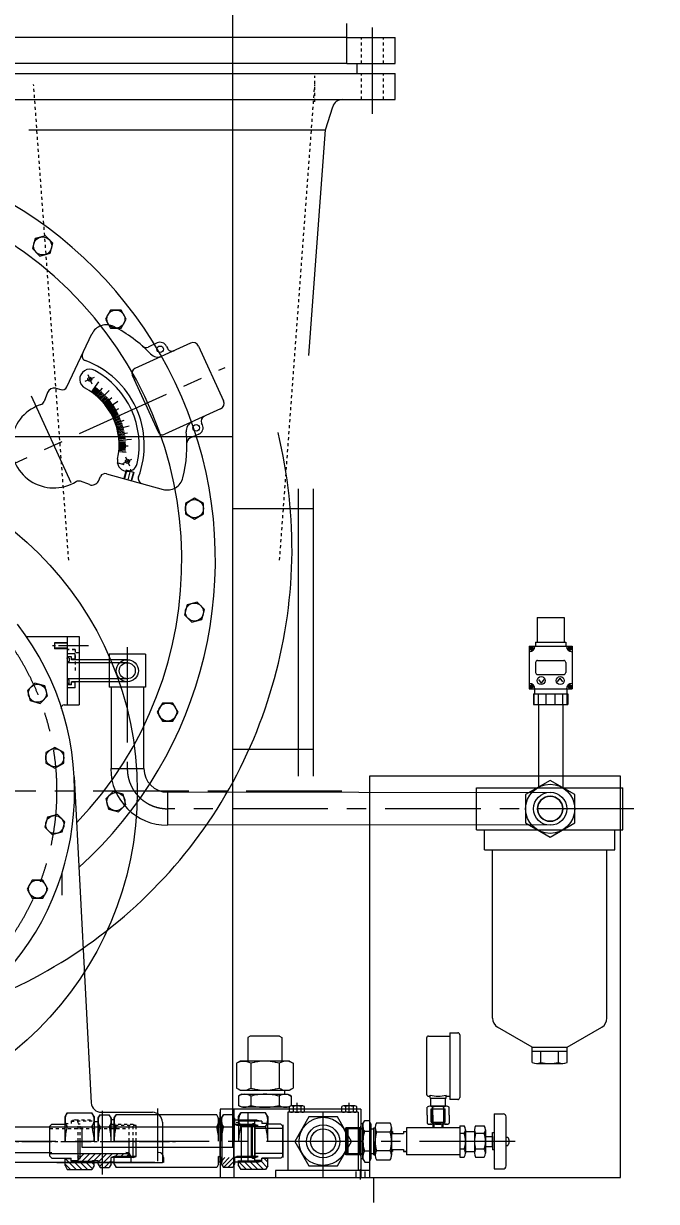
# Model space of a CAD drawing. Header units: millimetres. Extents: x -1 to 671026, y 1 to 511259.
# Drawn here: x 137623 to 153628, y 352302 to 382118 of the extents above; entities that cross this region are included whole.
import ezdxf

# ---------------------------------------------------------------- set-up
doc = ezdxf.new("R2010")
doc.units = ezdxf.units.MM
doc.header["$LTSCALE"] = 25.4
for name, pattern in [('CENTER', [50.8, 31.75, -6.35, 6.35, -6.35]), ('EB_DASH', [6, 3, -3]), ('EB_DASHDOT', [39, 30, -3, 3, -3])]:
    doc.linetypes.add(name, pattern=pattern)
doc.layers.get('Defpoints').update_dxf_attribs({"lineweight": 5})
for name, color, linetype, lineweight in [('CAXA0', 7, 'Continuous', 5), ('CAXA1', 5, 'CENTER', 5), ('CAXA2', 6, 'EB_DASH', 5), ('CAXAEB0', 7, 'Continuous', 5), ('CAXA中心线层', 5, 'CENTER', 5), ('CAXA细实线层', 7, 'Continuous', 5), ('CAXA虚线层', 96, 'EB_DASH', 5)]:
    doc.layers.add(name, color=color, linetype=linetype, lineweight=lineweight)
doc.styles.add('Roman', font='arial.ttf')
doc.styles.get("Standard").update_dxf_attribs({"font": 'arial.ttf'})
doc.dimstyles.new('ISO-25', dxfattribs={"dimscale": 30, "dimtxt": 38.1, "dimasz": 38.1, "dimexe": 50.8, "dimexo": 50.8, "dimgap": 15.875, "dimtad": 1, "dimtih": 1, "dimtoh": 1, "dimdec": 1, "dimlfac": 0.03937, "dimdsep": 46, "dimtxsty": 'Standard', "dimcen": 63.5, "dimclrd": 7, "dimclre": 7, "dimclrt": 7, "dimadec": 0, "dimazin": 0, "dimtfac": 1, "dimtdec": 1, "dimtmove": 0, "dimatfit": 3, "dimfxl": 25.4, "dimlwd": 5, "dimlwe": 5, "dimarcsym": 0})

# ---------------------------------------------------------------- blocks, each defined once
blk = doc.blocks.new('*D23')
at = {"color": 7, "linetype": 'Continuous', "lineweight": 5, "transparency": 16777216}
for p, q in [((151485, 425176), (177063, 425176)), ((175539, 424033), (175539, 377712)), ((175539, 341986), (175539, 372477)), ((174463, 340843), (177063, 340843))]:
    blk.add_line(p, q, dxfattribs=at)
at = {"color": 7, "transparency": 16777216}
for points in [[(175348, 424033), (175729, 424033), (175539, 425176)], [(175348, 341986), (175729, 341986), (175539, 340843)]]:
    blk.add_solid(points, dxfattribs=at)
at = {"layer": 'Defpoints', "color": 0, "transparency": 16777216}
for p in [(149961, 425176), (175539, 425176), (172939, 340843)]:
    blk.add_point(p, dxfattribs=at)
at = {"color": 7, "lineweight": 5, "transparency": 16777216, "insert": (175539, 375094), "char_height": 4191, "attachment_point": 5, "style": 'Roman'}
blk.add_mtext('3320', dxfattribs=at)

msp = doc.modelspace()

# ---------------------------------------------------------------- linework, layer by layer
at = {"color": 7, "lineweight": 5}
for p, q in [((142912.76, 353670.4), (142912.76, 394437.4)), ((145794.26, 381767.57), (137069.25, 381767.57)), ((145794.26, 381107.17), (137069.25, 381107.17)), ((142912.76, 371660.68), (121068.76, 371660.68)), ((144563.76, 370340.02), (144563.76, 363066.47)), ((144944.76, 370340.02), (144944.76, 363066.47)), ((144944.76, 369830.35), (142912.76, 369830.35)), ((144944.76, 363744.81), (142912.76, 363744.81)), ((146368.32, 363067.72), (146368.32, 352907.72)), ((152718.32, 363067.72), (146368.32, 363067.72)), ((152718.32, 352907.72), (152718.32, 363067.72)), ((149520.51, 354520.2), (149520.51, 353125.85)), ((142912.76, 354178.4), (121068.76, 354178.4)), ((139102.76, 353670.4), (139102.76, 354178.4)), ((142912.76, 353670.4), (139102.76, 353670.4)), ((143674.76, 352908.39), (150024.76, 352908.39))]:
    msp.add_line(p, q, dxfattribs=at)
msp.add_circle((131990.76, 362687.4), 8509, dxfattribs=at)
at = {"layer": 'CAXA0', "color": 7, "lineweight": 5}
for p, q in [((145794.26, 381107.17), (145794.26, 382118.41)), ((145794.26, 381767.57), (147019.76, 381767.57)), ((147019.76, 381107.17), (147019.76, 381767.57)), ((145794.26, 381107.17), (147019.76, 381107.17)), ((146056.44, 380853.17), (146056.44, 381107.17)), ((135843.76, 380853.17), (147019.76, 380853.17)), ((147019.76, 380192.77), (147019.76, 380853.17)), ((135843.76, 380192.77), (147019.76, 380192.77)), ((145259.93, 379430.77), (145440.39, 380013.87)), ((137756.4, 379430.77), (145259.93, 379430.77)), ((144838.02, 373716.88), (145259.93, 379430.77)), ((138714.4, 372919.49), (139351.93, 374260.98)), ((141843.56, 374028.32), (140434.58, 373383.8)), ((141002.69, 374034.72), (140772.19, 373929.28)), ((141238.34, 373946.99), (141259.47, 373900.8)), ((142045.54, 373953.13), (142679.5, 372567.25)), ((140371.91, 373215.48), (141027, 371783.4)), ((138225.79, 372777.02), (138140.67, 372548.37)), ((138439.69, 372886.39), (138565.93, 372851.57)), ((142604.31, 372365.26), (141195.32, 371720.74)), ((142147.01, 371960.56), (142125.88, 372006.75)), ((142059.29, 371724.91), (141828.79, 371619.47)), ((139514.5, 370536.74), (139570.71, 370655.03)), ((139719.18, 370722.94), (141151.01, 370328.05)), ((139291.88, 370446.43), (139063.24, 370531.55)), ((150610.37, 367080.93), (151296.17, 367080.93)), ((150610.37, 367080.93), (150610.37, 366458.63)), ((151296.17, 367080.93), (151296.17, 366458.63)), ((137690.29, 366599), (138722.64, 366599)), ((138721.75, 366599), (138721.75, 364871.8)), ((138721.88, 366599), (138721.88, 364871.8)), ((139026.55, 366599), (139026.55, 364871.8)), ((150572.27, 366458.63), (151334.27, 366458.63)), ((150572.27, 366458.63), (150572.27, 366357.03)), ((151334.27, 366458.63), (151334.27, 366357.03)), ((138925.08, 366167.2), (138721.87, 366167.2)), ((138721.88, 366395.8), (138721.88, 365075)), ((138925.08, 366014.8), (138925.08, 366167.2)), ((139788.55, 366154.5), (139788.55, 365316.3)), ((140702.95, 366154.5), (139788.55, 366154.5)), ((140588.86, 366154.5), (140068.18, 366154.5)), ((140702.95, 366154.5), (140702.95, 365316.3)), ((150413.52, 366357.03), (151493.02, 366357.03)), ((150413.52, 366357.03), (150413.52, 365277.53)), ((150431.16, 366294.94), (150431.16, 366320.34)), ((150431.16, 366320.34), (150450.21, 366320.34)), ((150431.16, 366294.94), (150450.21, 366294.94)), ((150450.21, 366339.39), (150475.61, 366339.39)), ((150450.21, 366320.34), (150450.21, 366339.39)), ((150450.21, 366275.89), (150450.21, 366294.94)), ((150450.21, 366275.89), (150475.61, 366275.89)), ((150475.61, 366320.34), (150475.61, 366339.39)), ((150475.61, 366320.34), (150494.66, 366320.34)), ((150475.61, 366275.89), (150475.61, 366294.94)), ((150475.61, 366294.94), (150494.66, 366294.94)), ((150494.66, 366294.94), (150494.66, 366320.34)), ((151411.87, 366320.34), (151411.87, 366294.94)), ((151411.87, 366320.34), (151430.92, 366320.34)), ((151411.87, 366294.94), (151430.92, 366294.94)), ((151430.92, 366339.39), (151456.32, 366339.39)), ((151430.92, 366339.39), (151430.92, 366320.34)), ((151430.92, 366294.94), (151430.92, 366275.89)), ((151430.92, 366275.89), (151456.32, 366275.89)), ((151456.32, 366339.39), (151456.32, 366320.34)), ((151456.32, 366320.34), (151475.37, 366320.34)), ((151456.32, 366294.94), (151456.32, 366275.89)), ((151456.32, 366294.94), (151475.37, 366294.94)), ((151475.37, 366320.34), (151475.37, 366294.94)), ((151493.02, 366357.03), (151493.02, 365277.53)), ((138721.75, 366091), (138721.75, 365379.8)), ((138721.75, 366014.8), (138721.75, 365456)), ((138836.18, 366091), (138721.87, 366091)), ((138836.18, 366084.65), (138721.87, 366084.65)), ((138836.18, 366084.65), (138721.87, 366084.65)), ((138764.29, 366060.52), (138721.87, 366060.52)), ((138764.29, 365964), (138721.87, 365964)), ((138771.91, 366052.9), (138771.91, 365971.62)), ((138836.18, 366014.8), (138836.18, 366091)), ((138925.08, 366027.5), (138836.18, 366027.5)), ((150572.27, 365944.28), (150572.27, 365690.28)), ((150623.07, 365995.08), (151283.47, 365995.08)), ((151334.27, 365944.28), (151334.27, 365690.28)), ((150623.07, 365639.48), (151283.47, 365639.48)), ((151125.28, 365457.71), (151194.57, 365552.01)), ((151263.85, 365457.71), (151194.57, 365552.01)), ((138764.29, 365506.8), (138721.87, 365506.8)), ((138764.29, 365410.28), (138721.87, 365410.28)), ((138836.18, 365386.15), (138721.88, 365386.15)), ((138836.18, 365379.8), (138721.88, 365379.8)), ((138925.08, 365303.6), (138721.88, 365303.6)), ((138771.91, 365417.9), (138771.91, 365499.18)), ((138836.18, 365379.8), (138836.18, 365456)), ((138925.08, 365443.3), (138836.18, 365443.3)), ((138925.08, 365303.6), (138925.08, 365456)), ((140702.95, 365316.3), (139788.55, 365316.3)), ((150413.52, 365277.53), (151493.02, 365277.53)), ((150431.16, 365314.22), (150431.16, 365339.62)), ((150450.21, 365339.62), (150431.16, 365339.62)), ((150450.21, 365314.22), (150431.16, 365314.22)), ((150475.61, 365358.67), (150450.21, 365358.67)), ((150450.21, 365339.62), (150450.21, 365358.67)), ((150450.21, 365295.17), (150450.21, 365314.22)), ((150475.61, 365295.17), (150450.21, 365295.17)), ((150475.61, 365339.62), (150475.61, 365358.67)), ((150494.66, 365339.62), (150475.61, 365339.62)), ((150475.61, 365295.17), (150475.61, 365314.22)), ((150494.66, 365314.22), (150475.61, 365314.22)), ((150494.66, 365314.22), (150494.66, 365339.62)), ((150546.87, 365277.53), (150546.87, 365150.53)), ((150642.68, 365516.46), (150711.97, 365422.15)), ((150781.25, 365516.46), (150711.97, 365422.15)), ((151359.67, 365277.53), (151359.67, 365150.53)), ((151411.87, 365339.62), (151411.87, 365314.22)), ((151430.92, 365339.62), (151411.87, 365339.62)), ((151430.92, 365314.22), (151411.87, 365314.22)), ((151456.32, 365358.67), (151430.92, 365358.67)), ((151430.92, 365358.67), (151430.92, 365339.62)), ((151430.92, 365314.22), (151430.92, 365295.17)), ((151456.32, 365295.17), (151430.92, 365295.17)), ((151456.32, 365358.67), (151456.32, 365339.62)), ((151475.37, 365339.62), (151456.32, 365339.62)), ((151475.37, 365314.22), (151456.32, 365314.22)), ((151456.32, 365314.22), (151456.32, 365295.17)), ((151475.37, 365339.62), (151475.37, 365314.22)), ((150521.47, 365150.53), (151385.07, 365150.53)), ((150521.47, 365150.53), (150521.47, 364883.83)), ((150535.83, 364883.83), (150535.83, 365150.53)), ((150647.38, 364883.83), (150647.38, 365150.53)), ((150841.51, 364883.83), (150841.51, 365150.53)), ((151064.37, 364883.83), (151064.37, 365150.53)), ((151257.64, 364883.83), (151257.64, 365150.53)), ((151370.35, 364883.83), (151370.35, 365150.53)), ((151385.07, 365150.53), (151385.07, 364883.83)), ((138647.91, 364871.8), (138722.64, 364871.8)), ((150521.47, 364883.83), (151385.07, 364883.83)), ((150647.38, 364883.83), (150647.38, 362775.39)), ((151257.64, 364883.83), (151257.64, 362775.39)), ((138902.89, 363046.5), (139335.06, 354800.04)), ((150940.32, 362961.05), (150317.8, 362601.64)), ((151562.84, 362601.64), (150940.32, 362961.05)), ((149074.13, 362775.39), (152782.36, 362775.39)), ((149074.23, 361708.67), (149074.23, 362775.47)), ((150317.8, 362601.64), (150317.8, 361882.82)), ((151562.84, 361882.82), (151562.84, 362601.64)), ((152782.36, 361708.67), (152782.36, 362775.47)), ((149073.87, 361708.69), (152579.26, 361708.69)), ((149074.13, 361708.59), (152782.43, 361708.59)), ((149277.33, 361200.59), (149277.33, 361708.59)), ((150317.8, 361882.82), (150940.32, 361523.41)), ((150940.32, 361523.41), (151562.84, 361882.82)), ((152579.26, 361200.67), (152579.26, 361708.69)), ((149277.33, 361200.59), (152579.33, 361200.59)), ((149480.49, 356937.9), (149480.49, 361200.59)), ((152376.13, 356937.9), (152376.13, 361200.59)), ((150488.35, 356209.37), (149607.49, 356717.93)), ((151368.27, 356209.36), (152249.13, 356717.93)), ((143353.22, 356489.29), (143293.92, 356455.06)), ((143293.92, 356455.06), (143293.92, 355854.29)), ((144098.23, 356489.29), (143353.22, 356489.29)), ((144098.23, 356489.29), (144157.52, 356455.06)), ((144157.52, 356455.06), (144157.52, 355854.29)), ((150488.39, 356209.36), (151368.27, 356209.36)), ((150488.39, 355822.71), (150488.39, 356209.36)), ((150488.39, 356107.76), (151368.27, 356107.76)), ((150708.29, 355822.71), (150708.29, 356107.76)), ((151148.3, 355822.71), (151148.3, 356107.76)), ((151368.27, 355822.71), (151368.27, 356209.36)), ((143103.21, 355854.29), (143006.9, 355798.69)), ((143006.9, 355798.69), (143006.9, 355173.29)), ((143103.21, 355854.29), (143293.92, 355854.29)), ((144348.24, 355854.29), (143103.21, 355854.29)), ((143366.31, 355798.69), (143366.31, 355173.29)), ((144085.4, 355798.69), (144085.4, 355173.29)), ((144348.24, 355854.29), (144444.54, 355798.69)), ((144444.54, 355798.69), (144444.54, 355173.29)), ((150598.38, 355790.26), (151258.29, 355790.26)), ((143103.21, 355117.69), (144348.24, 355117.69)), ((144221.02, 355117.69), (144221.02, 355016.09)), ((144348.24, 355117.69), (144444.54, 355173.29)), ((143141.47, 355016.09), (143057.65, 354967.7)), ((143057.65, 354967.7), (143057.65, 354734.28)), ((143141.52, 355016.09), (144309.92, 355016.09)), ((143366.31, 354967.7), (143366.31, 354734.28)), ((144085.4, 354967.7), (144085.4, 354734.28)), ((144309.92, 355016.09), (144393.74, 354967.7)), ((144393.74, 354967.7), (144393.74, 354734.28)), ((138671.1, 354453.04), (138726.7, 354549.35)), ((138726.7, 354549.35), (139352.1, 354549.35)), ((139407.7, 354453.04), (139352.1, 354549.35)), ((139588.72, 354559.33), (140880.76, 354559.33)), ((139610.76, 354595.79), (139610.76, 352983.11)), ((142583.29, 354558.67), (142583.29, 353288.73)), ((146152.71, 354635.16), (142596.71, 354635.16)), ((142596.71, 354635.16), (142596.71, 352907.72)), ((142939.32, 353163.94), (142939.32, 354658.6)), ((142939.32, 354655.2), (142939.32, 352907.72)), ((143141.47, 354685.96), (143057.65, 354734.36)), ((143060.93, 354452.38), (143116.53, 354548.68)), ((143741.93, 354548.68), (143116.53, 354548.68)), ((144309.92, 354685.96), (143141.52, 354685.96)), ((143294.49, 354558.67), (143294.49, 353288.73)), ((143797.53, 354452.38), (143741.93, 354548.68)), ((144309.92, 354685.96), (144393.74, 354734.36)), ((146087.92, 354558.82), (144309.92, 354558.82)), ((144309.92, 354558.82), (144309.92, 353085.62)), ((146087.92, 354558.82), (146087.92, 353085.62)), ((146152.71, 354635.16), (146152.71, 352907.72)), ((138340.9, 354262.33), (138671.1, 354262.33)), ((138671.1, 354453.04), (138671.1, 354262.33)), ((138671.1, 353830.53), (138671.1, 354453.04)), ((139407.7, 354325.83), (139407.7, 354453.04)), ((139407.7, 354453.04), (139407.7, 353830.53)), ((139407.7, 354325.83), (139509.3, 354325.83)), ((139509.3, 354414.73), (139557.69, 354498.55)), ((139509.3, 353830.43), (139509.3, 354414.73)), ((139509.3, 354325.83), (139509.3, 354414.73)), ((139509.3, 354414.73), (139509.3, 353830.53)), ((139557.69, 354498.55), (139791.1, 354498.55)), ((139839.5, 354414.73), (139791.1, 354498.55)), ((139913.16, 354363.83), (139838.79, 354363.83)), ((139839.5, 354414.73), (139839.5, 354249.63)), ((139839.5, 353830.53), (139839.5, 354414.73)), ((139913.16, 354249.53), (139839.5, 354249.53)), ((139913.16, 354414.73), (139961.55, 354498.55)), ((139913.16, 353830.43), (139913.16, 354414.73)), ((139913.16, 354414.73), (139913.16, 353830.53)), ((139913.16, 354325.83), (139913.16, 354414.73)), ((139913.16, 353830.43), (139913.16, 354363.83)), ((142507.07, 354498.55), (139961.55, 354498.55)), ((141134.76, 354305.33), (141134.76, 353278.37)), ((142555.47, 354414.06), (142507.07, 354497.88)), ((142629.13, 354363.17), (142554.76, 354363.17)), ((142555.47, 353829.86), (142555.47, 354414.06)), ((142555.47, 354414.06), (142555.47, 354248.96)), ((142555.47, 353829.77), (142555.47, 354414.06)), ((142628.42, 354248.87), (142555.47, 354221.38)), ((142628.42, 354414.06), (142676.81, 354497.88)), ((142628.42, 353829.77), (142628.42, 354414.06)), ((142628.42, 354325.16), (142628.42, 354414.06)), ((142628.42, 354414.06), (142628.42, 353829.86)), ((142628.42, 353829.77), (142628.42, 354414.06)), ((142634.52, 354304.73), (142634.52, 353288.73)), ((142910.22, 354497.88), (142676.81, 354497.88)), ((142958.62, 354414.06), (142910.22, 354497.88)), ((143032.28, 354363.17), (142957.91, 354363.17)), ((142958.62, 353829.86), (142958.62, 354414.06)), ((142958.62, 354414.06), (142958.62, 354248.96)), ((142958.62, 353829.77), (142958.62, 354414.06)), ((143032.28, 354221.38), (142958.62, 354248.96)), ((143476.78, 354248.94), (142958.62, 354248.94)), ((143032.28, 354248.94), (142958.62, 354248.94)), ((143476.97, 354248.87), (143019.58, 354248.87)), ((143552.98, 354221.38), (143019.58, 354221.38)), ((143060.93, 354325.16), (143060.93, 354452.38)), ((143060.93, 354452.38), (143060.93, 353829.86)), ((143530.89, 354363.26), (143060.93, 354363.26)), ((143645.13, 354337.86), (143060.93, 354337.86)), ((143387.88, 353410.67), (143387.88, 354248.94)), ((143413.99, 353829.86), (143413.99, 354268.01)), ((143467.33, 354268.01), (143413.99, 354268.01)), ((143467.33, 353829.86), (143467.33, 354337.86)), ((143645.13, 354333.06), (143467.33, 354333.06)), ((143476.78, 354248.94), (143551.32, 354221.38)), ((143476.78, 353410.6), (143476.78, 354248.94)), ((143530.89, 354363.26), (143645.13, 354337.86)), ((143645.13, 354337.86), (143645.13, 354274.36)), ((143797.53, 354274.36), (143645.13, 354274.36)), ((143797.53, 354452.38), (143797.53, 354261.66)), ((143797.53, 353829.86), (143797.53, 354452.38)), ((144127.73, 354261.66), (143797.53, 354261.66)), ((144178.53, 354210.86), (144127.73, 354261.66)), ((144178.53, 354241.46), (144178.53, 353418.08)), ((144839.55, 354444.88), (144480.14, 353822.36)), ((145558.37, 354444.88), (144839.55, 354444.88)), ((145917.78, 353822.36), (145558.37, 354444.88)), ((146204.79, 354266.14), (146153.99, 354266.14)), ((146204.79, 354266.2), (146252.96, 354349.63)), ((146204.79, 354278.84), (146204.79, 353364.44)), ((146204.79, 353745.5), (146204.79, 354266.2)), ((146252.96, 354349.63), (146359.83, 354349.63)), ((146409.01, 354264.44), (146359.83, 354349.63)), ((146409.01, 354264.44), (146409.01, 353378.96)), ((138726.7, 354189.94), (139352.1, 354189.94)), ((139557.69, 354189.94), (139791.1, 354189.94)), ((139961.55, 354189.94), (142507.07, 354189.94)), ((142676.81, 354189.27), (142910.22, 354189.27)), ((143741.93, 354189.27), (143116.53, 354189.27)), ((143129.82, 354177.73), (143129.82, 353288.73)), ((144178.53, 354147.36), (143467.33, 354147.36)), ((144178.53, 353448.86), (144178.53, 354210.86)), ((144178.53, 353449.95), (144178.53, 354194.96)), ((146154.13, 354164.59), (145773.03, 354164.59)), ((145773.03, 353478.7), (145773.03, 354164.59)), ((146154.13, 354139.2), (145773.03, 354139.2)), ((145824.76, 354164.48), (145799.36, 354139.08)), ((145799.36, 354139.2), (145799.36, 353504.2)), ((146116.86, 354139.08), (145799.36, 354139.08)), ((145824.76, 354164.6), (145824.76, 353478.8)), ((146116.86, 354164.48), (145824.76, 354164.48)), ((146116.86, 354134), (146116.86, 354164.48)), ((146116.86, 354139.08), (146116.86, 353478.8)), ((146205.76, 354134), (146116.86, 354134)), ((146153.99, 354164.59), (146139.76, 354139.2)), ((146153.99, 353447.75), (146153.99, 354204.49)), ((146153.99, 354139.2), (146204.79, 354163.71)), ((146204.79, 353447.75), (146204.79, 354204.49)), ((146204.79, 354195.65), (146204.79, 353821.7)), ((146371.08, 354071), (146242.73, 354071)), ((146370.06, 354071), (146242.73, 354071)), ((146485.16, 354134), (146409.98, 354134)), ((146485.16, 353478.8), (146485.16, 354164.48)), ((146485.16, 354164.48), (146510.81, 354164.48)), ((146486.18, 354164.48), (146510.61, 354164.48)), ((146510.61, 354173.65), (146510.61, 353821.7)), ((146930.68, 354173.65), (146930.68, 353469.75)), ((146930.68, 354075.7), (146956.08, 354075.7)), ((146956.08, 354075.7), (146956.08, 354024.9)), ((146956.08, 354024.9), (147235.48, 354024.9)), ((147235.48, 354075.7), (147235.48, 354024.9)), ((147235.48, 354075.7), (147308.84, 354075.7)), ((147308.84, 354164.6), (147308.84, 353478.8)), ((139001.3, 353340.31), (139001.3, 353830.53)), ((139001.3, 353322.53), (139001.3, 353830.53)), ((139054.64, 353392.38), (139054.64, 353830.53)), ((140296.67, 353411.26), (140296.67, 353830.43)), ((140398.27, 353411.26), (140398.27, 353830.43)), ((140474.47, 353438.83), (140474.47, 353830.43)), ((143413.99, 353391.71), (143413.99, 353829.86)), ((143467.33, 353339.64), (143467.33, 353829.86)), ((143467.33, 353321.86), (143467.33, 353829.86)), ((144480.14, 353822.36), (144839.55, 353199.85)), ((145558.37, 353199.85), (145917.78, 353822.36)), ((146510.61, 353469.75), (146510.61, 353821.7)), ((126461.27, 353543.3), (138340.76, 353543.3)), ((138290.1, 353513.03), (139001.3, 353513.03)), ((138290.1, 353512.93), (140296.67, 353512.93)), ((138340.9, 353398.73), (138823.5, 353398.73)), ((138671.1, 353208.01), (138671.1, 353398.73)), ((138671.1, 353386.03), (138823.5, 353386.03)), ((138823.5, 353322.53), (138823.5, 353398.73)), ((138823.5, 353340.31), (139001.3, 353340.31)), ((138937.73, 353297.13), (138823.5, 353322.53)), ((138823.5, 353322.53), (139407.7, 353322.53)), ((139001.3, 353392.38), (139054.64, 353392.38)), ((139369.6, 353297.13), (139369.6, 353335.23)), ((139369.6, 353335.23), (139509.3, 353335.23)), ((139407.7, 353208.01), (139407.7, 353335.23)), ((139509.3, 353246.33), (139509.3, 353335.23)), ((139913.16, 353438.83), (139839.5, 353411.33)), ((139839.5, 353246.33), (139839.5, 353411.43)), ((139913.16, 353411.33), (139839.5, 353411.33)), ((140398.47, 353411.33), (139839.5, 353411.33)), ((140474.47, 353438.83), (139913.16, 353438.83)), ((139913.16, 353246.33), (139913.16, 353411.33)), ((140335.82, 353416.4), (140335.82, 353289.4)), ((140398.27, 353411.26), (140474.47, 353438.83)), ((141161.32, 353416.3), (141161.32, 353289.33)), ((142628.42, 353410.67), (142555.47, 353438.17)), ((142555.47, 353245.48), (142555.47, 353438.17)), ((142628.42, 353245.66), (142628.42, 353410.67)), ((142628.42, 353245.66), (142628.42, 353410.67)), ((143476.98, 353410.67), (142945.92, 353410.67)), ((143032.28, 353438.17), (142958.62, 353410.67)), ((142958.62, 353245.57), (142958.62, 353410.67)), ((142958.62, 353410.67), (142958.62, 353245.66)), ((143552.98, 353438.17), (143019.58, 353438.17)), ((143060.93, 353207.35), (143060.93, 353334.56)), ((143645.13, 353321.86), (143060.93, 353321.86)), ((143099.03, 353296.46), (143099.03, 353334.56)), ((143467.33, 353391.71), (143413.99, 353391.71)), ((144178.53, 353512.36), (143467.33, 353512.36)), ((143645.13, 353339.64), (143467.33, 353339.64)), ((143476.78, 353410.6), (143552.98, 353438.17)), ((143530.89, 353296.46), (143645.13, 353321.86)), ((143645.13, 353321.86), (143645.13, 353398.06)), ((144127.73, 353398.06), (143645.13, 353398.06)), ((143797.53, 353385.36), (143645.13, 353385.36)), ((143797.53, 353207.35), (143797.53, 353398.06)), ((144178.53, 353448.86), (144127.73, 353398.06)), ((146153.99, 353504.08), (145773.03, 353504.08)), ((146154.13, 353478.7), (145773.03, 353478.7)), ((146116.86, 353504.2), (145799.36, 353504.2)), ((145824.76, 353478.8), (145799.36, 353504.2)), ((146116.86, 353478.8), (145824.76, 353478.8)), ((146205.76, 353509.28), (146116.86, 353509.28)), ((146153.99, 353478.7), (146139.76, 353504.08)), ((146153.99, 353504.08), (146204.79, 353479.57)), ((146204.79, 353377.14), (146153.99, 353377.14)), ((146204.79, 353509.28), (146204.79, 353447.75)), ((146204.79, 353377.2), (146204.79, 353509.28)), ((146204.79, 353509.28), (146204.79, 353377.2)), ((146204.79, 353377.2), (146252.96, 353293.77)), ((146371.08, 353572.4), (146242.73, 353572.4)), ((146409.01, 353378.96), (146359.83, 353293.77)), ((146485.16, 353509.28), (146409.98, 353509.28)), ((146485.16, 353478.8), (146510.61, 353478.8)), ((146486.18, 353478.8), (146510.81, 353478.8)), ((146930.68, 353469.75), (146930.68, 353567.7)), ((146956.08, 353567.7), (146930.68, 353567.7)), ((146956.08, 353618.5), (146956.08, 353567.7)), ((146956.08, 353618.5), (147235.48, 353618.5)), ((147235.48, 353618.5), (147235.48, 353567.7)), ((147308.84, 353567.7), (147235.48, 353567.7)), ((147235.48, 353567.7), (147308.84, 353567.7)), ((140372.99, 353289.46), (136815.74, 353289.46)), ((140436.26, 353289.4), (137642.26, 353289.4)), ((140500.19, 353289.4), (137870.95, 353289.4)), ((140372.99, 353289.46), (138087.08, 353289.46)), ((138467.76, 353289.4), (141134.76, 353289.4)), ((138671.1, 353208.01), (138726.7, 353111.71)), ((138726.7, 353111.71), (139352.1, 353111.71)), ((138937.73, 353297.13), (139407.7, 353297.13)), ((140944.69, 353289.48), (139039.45, 353289.48)), ((139407.7, 353208.01), (139352.1, 353111.71)), ((139509.3, 353246.33), (139557.69, 353162.51)), ((139557.69, 353162.51), (139791.1, 353162.51)), ((139839.5, 353246.33), (139791.1, 353162.51)), ((139913.16, 353297.03), (139839.5, 353297.03)), ((139913.16, 353246.33), (139961.55, 353162.51)), ((142507.07, 353162.32), (139961.55, 353162.32)), ((142507.07, 353162.32), (141052.26, 353162.32)), ((142555.47, 353245.48), (142507.07, 353161.66)), ((142628.42, 353296.37), (142554.76, 353296.37)), ((142628.42, 353245.66), (142676.81, 353161.66)), ((142910.22, 353161.66), (142676.81, 353161.66)), ((142911.33, 353161.66), (142676.81, 353161.66)), ((142958.62, 353245.57), (142911.33, 353161.66)), ((143032.28, 353296.37), (142958.62, 353296.37)), ((143530.89, 353296.46), (143060.93, 353296.46)), ((143060.93, 353207.35), (143116.53, 353111.04)), ((143741.93, 353111.04), (143116.53, 353111.04)), ((143797.53, 353207.35), (143741.93, 353111.04)), ((146368.32, 353085.62), (143992.42, 353085.62)), ((143992.42, 353085.62), (143992.42, 352907.79)), ((144839.55, 353199.85), (145558.37, 353199.85)), ((146024.22, 353060.12), (146024.22, 352907.72)), ((146138.52, 353122.79), (146138.52, 352861.71)), ((146252.82, 353060.12), (146252.82, 352907.72)), ((146252.96, 353293.77), (146359.83, 353293.77)), ((120052.77, 352908.4), (152718.32, 352907.72)), ((142150.86, 352908.39), (147472.26, 352908.39)), ((146468.77, 352908.4), (146468.77, 352273.39))]:
    msp.add_line(p, q, dxfattribs=at)
at = {"layer": 'CAXA0', "color": 7, "linetype": 'Continuous', "lineweight": 5}
for p, q in [((138951.25, 353111.71), (138676.93, 353386.03)), ((138823.5, 353383.14), (138820.61, 353386.03)), ((138901.44, 353305.19), (138884.11, 353322.53)), ((139001.3, 353360.36), (139033.31, 353392.38)), ((139053.2, 353297.13), (139027.8, 353322.53)), ((139060.08, 353419.15), (139153.87, 353512.93)), ((139107.14, 353322.53), (139297.55, 353512.93)), ((139196.88, 353297.13), (139171.48, 353322.53)), ((139250.83, 353322.53), (139441.24, 353512.93)), ((139340.56, 353297.13), (139315.16, 353322.53)), ((139407.21, 353335.23), (139584.92, 353512.93)), ((139509.3, 353293.63), (139728.61, 353512.93)), ((139544.58, 353185.22), (139872.29, 353512.93)), ((139665.54, 353162.51), (139839.5, 353336.46)), ((139914.3, 353411.26), (139939.7, 353436.66)), ((139939.7, 353436.66), (140015.97, 353512.93)), ((140057.98, 353411.26), (140083.38, 353436.66)), ((140083.38, 353436.66), (140159.66, 353512.93)), ((140201.67, 353411.26), (140227.07, 353436.66)), ((140227.07, 353436.66), (140296.67, 353506.27)), ((142628.42, 353322.88), (142716.21, 353410.67)), ((142658.97, 353245.66), (142823.98, 353410.67)), ((142766.73, 353245.66), (142931.74, 353410.67)), ((142874.49, 353245.66), (142958.62, 353329.79)), ((143220.04, 353296.46), (143194.64, 353321.86)), ((143363.72, 353296.46), (143338.32, 353321.86)), ((143507.4, 353296.46), (143482, 353321.86)), ((143629.22, 353318.33), (143625.69, 353321.86)), ((143797.53, 353293.71), (143705.87, 353385.36)), ((138807.56, 353111.71), (138671.1, 353248.17)), ((139094.93, 353111.71), (138901.44, 353305.19)), ((139238.62, 353111.71), (139053.2, 353297.13)), ((139363.15, 353130.86), (139196.88, 353297.13)), ((139407.7, 353229.99), (139340.56, 353297.13)), ((142682.73, 353161.66), (142766.73, 353245.66)), ((142790.49, 353161.66), (142874.49, 353245.66)), ((142898.25, 353161.66), (142911.33, 353174.74)), ((143261.77, 353111.04), (143076.35, 353296.46)), ((143118.09, 353111.04), (143114.4, 353114.73)), ((143405.46, 353111.04), (143220.04, 353296.46)), ((143549.14, 353111.04), (143363.72, 353296.46)), ((143692.82, 353111.04), (143507.4, 353296.46)), ((143776.55, 353171.01), (143629.22, 353318.33))]:
    msp.add_line(p, q, dxfattribs=at)
at = {"layer": 'CAXA0', "color": 7, "lineweight": 5}
for centre, radius in [((141076.65, 373873.03), 82.55), ((139297.89, 373115.22), 50.8), ((139297.89, 373115.22), 50.8), ((141985.32, 371886.6), 82.55), ((140249.46, 371036.68), 50.8), ((150462.91, 366307.64), 44.45), ((151443.62, 366307.64), 44.45), ((140245.75, 365735.4), 279.4), ((140245.75, 365735.4), 203.2), ((150711.97, 365487.08), 101.6), ((151194.57, 365487.08), 101.6), ((150462.91, 365326.92), 44.45), ((151443.62, 365326.92), 44.45), ((150940.32, 362242.23), 622.52), ((150940.22, 362242.25), 419.1), ((150940.09, 362242.23), 317.5), ((150940.09, 362242.23), 317.5), ((145198.9, 353822.36), 609.6), ((145198.9, 353822.36), 419.1), ((145198.9, 353822.36), 317.5), ((139027.08, 353425.76), 33.66), ((143441.54, 353425.1), 33.66)]:
    msp.add_circle(centre, radius, dxfattribs=at)
for centre, radius, start, end in [((145683.03, 379938.77), 254, 90, 162.803278), ((131997.49, 368529.41), 10477.5, 312.107544, 227.799194), ((131997.49, 368529.41), 9626.6, 316.35627, 223.535378), ((139718.99, 374086.54), 406.4, 63.305165, 154.581137), ((138389.65, 371442.85), 3365.5, 43.413903, 63.305168), ((140719.36, 374044.77), 127, 228.159327, 294.581131), ((141076.65, 373873.03), 177.8, 24.581136, 114.581124), ((141374.96, 373953.63), 127, 204.581136, 294.581136), ((141906.95, 373889.73), 152.4, 24.581136, 114.581136), ((139228.49, 373705.35), 127, 154.581135, 249.657414), ((141018.88, 373930.4), 254, 223.413903, 294.581136), ((139297.89, 373115.22), 254, 61.032969, 244.988944), ((138389.65, 371442.85), 2286, 339.50486, 69.657412), ((138388.1, 371442.14), 2159, 347.711238, 61.41278), ((140487.41, 373268.31), 127, 114.581136, 204.581136), ((138392.41, 372714.99), 177.8, 74.581132, 159.581137), ((138599.7, 372974), 127, 254.581136, 334.581136), ((138388.1, 371442.14), 1651, 347.711238, 62.005582), ((138389.32, 371443.57), 1079.5, 105.77658, 301.4095), ((138021.65, 372592.68), 127, 287.74282, 339.581117), ((142540.91, 372503.85), 152.4, 294.581136, 24.581136), ((142241.37, 372059.58), 127, 114.581136, 204.581136), ((141990.95, 371805.38), 254, 114.581138, 185.748363), ((141985.32, 371886.6), 177.8, 294.581153, 24.581138), ((141142.49, 371836.23), 127, 204.581136, 294.581136), ((138389.65, 371442.85), 3365.5, 345.857104, 5.748369), ((141881.62, 371503.98), 127, 114.581141, 181.002945), ((140249.46, 371036.68), 254, 167.711238, 347.711238), ((139685.42, 370600.51), 127, 74.581136, 154.581136), ((140649.91, 370597.99), 127, 159.504854, 254.581138), ((141259.06, 370719.82), 406.4, 254.581136, 345.857105), ((139018.93, 370412.53), 127, 69.581155, 121.419452), ((139353.91, 370613.06), 177.8, 249.581135, 334.581139), ((131990.87, 362684.26), 6921.5, 142.530581, 37.695401), ((150413.52, 366357.03), 139.7, 270, 0), ((151493.02, 366357.03), 139.7, 180, 270), ((138764.29, 366052.9), 7.62, 0, 89.999012), ((138764.29, 365971.62), 7.62, 270, 0.000987), ((150623.07, 365944.28), 50.8, 90, 180), ((151283.47, 365944.28), 50.8, 0, 90), ((150623.07, 365690.28), 50.8, 180, 270), ((151283.47, 365690.28), 50.8, 270, 0), ((138764.29, 365499.18), 7.62, 0, 90.000987), ((138764.29, 365417.9), 7.62, 270, 359.999012), ((150413.52, 365277.53), 139.7, 0, 90), ((151493.02, 365277.53), 139.7, 90, 180), ((138647.91, 364795.6), 76.2, 90, 197.951394), ((141261.75, 363258.99), 1435.1, 180, 270), ((141261.75, 363258.99), 596.9, 180, 270), ((150940.09, 362242.23), 317.5, 90, 270), ((150940.32, 362242.23), 317.5, 270, 90), ((149734.49, 356937.9), 254, 180, 240), ((149734.49, 356937.9), 254, 180, 240), ((152122.13, 356937.9), 254, 300, 360), ((143186.61, 355536.08), 318.21, 55.615753, 124.384247), ((143725.72, 354664.86), 1189.43, 90, 107.587954), ((143725.99, 354664.86), 1189.43, 72.412046, 90), ((144265.11, 355536.08), 318.21, 55.615753, 124.384247), ((150598.38, 355992.93), 202.67, 237.132768, 302.867232), ((150928.33, 356552.26), 762, 253.221345, 286.778655), ((151258.29, 355992.93), 202.67, 237.132768, 302.867232), ((143186.61, 355435.9), 318.21, 235.615753, 304.384247), ((143725.72, 356307.12), 1189.43, 252.412046, 270), ((143725.99, 356307.12), 1189.43, 270, 287.587954), ((144265.11, 355435.9), 318.21, 235.615753, 304.384247), ((143212.01, 354745.89), 270.2, 55.174817, 124.825183), ((143725.72, 353657.25), 1358.83, 90, 105.337174), ((143725.99, 353657.25), 1358.83, 74.662826, 90), ((144239.71, 354745.89), 270.2, 55.174817, 124.825183), ((138989.31, 354369.64), 318.21, 145.615753, 214.384247), ((139588.72, 354813.33), 254, 183, 270), ((139089.49, 354369.64), 318.21, 325.615753, 34.384247), ((140880.76, 354305.33), 254, 0, 90), ((143212.01, 354956.16), 270.2, 235.174817, 304.825183), ((143379.14, 354368.98), 318.21, 145.615753, 214.384247), ((143725.72, 356044.8), 1358.83, 254.662826, 270), ((143725.99, 356044.8), 1358.83, 270, 285.337174), ((143479.32, 354368.98), 318.21, 325.615753, 34.384247), ((144239.71, 354956.16), 270.2, 235.174817, 304.825183), ((139779.5, 354344.24), 270.2, 145.174817, 214.825183), ((139569.3, 354344.24), 270.2, 325.174817, 34.825183), ((140183.36, 354344.24), 270.2, 145.174817, 214.825183), ((142285.27, 354343.58), 270.2, 325.174817, 34.825183), ((142898.62, 354343.58), 270.2, 145.174817, 214.825183), ((142688.42, 354343.58), 270.2, 325.174817, 34.825183), ((143002.82, 354177.73), 127, 0, 90), ((146714.99, 354173.65), 204.38, 144.969964, 215.030036), ((146726.29, 354173.65), 204.38, 324.969964, 35.030036), ((139860.53, 353830.53), 1189.43, 162.412046, 180), ((138218.27, 353830.53), 1189.43, 0, 17.587954), ((140868.13, 353830.53), 1358.83, 164.662826, 180), ((138480.66, 353830.53), 1358.83, 0, 15.337174), ((141271.99, 353830.53), 1358.83, 164.662826, 180), ((141196.63, 353829.86), 1358.83, 0, 15.337174), ((143987.25, 353829.86), 1358.83, 164.662826, 180), ((141599.78, 353829.86), 1358.83, 0, 15.337174), ((144250.36, 353829.86), 1189.43, 162.412046, 180), ((142608.1, 353829.86), 1189.43, 0, 17.587954), ((146428.57, 354195.65), 223.77, 179.982514, 213.850899), ((146428.57, 354195.65), 223.77, 180, 213.850887), ((147042.99, 353821.7), 838.2, 162.69712, 197.30288), ((147042.99, 353821.7), 838.2, 162.697121, 180), ((146185.23, 354195.65), 223.77, 326.149101, 359.999986), ((145570.81, 353821.7), 838.2, 342.69712, 17.30288), ((147272.61, 353821.7), 762, 162.066067, 180), ((146168.68, 353821.7), 762, 0, 17.933933), ((147272.61, 353821.7), 762, 180, 197.933933), ((146168.68, 353821.7), 762, 342.066067, 0), ((140208.82, 353416.4), 127, 0, 90), ((141034.32, 353416.3), 127, 0, 90), ((146428.57, 353447.75), 223.77, 146.149101, 180.01749), ((146185.23, 353447.75), 223.77, 0, 33.850914), ((146714.99, 353469.75), 204.38, 144.969964, 215.030036)]:
    msp.add_arc(centre, radius, start, end, dxfattribs=at)
msp.add_open_spline([(124773.19, 359230.67), (125190.15, 358889.49), (126474.19, 357975.41), (128889.18, 356908.93), (132003.82, 356417.33), (135155.27, 356775.32), (138128.04, 357929.32), (140710.91, 359829.73), (142749.91, 362332.72), (144046.47, 365311.74), (144554.69, 368537.18), (144311.48, 370712.74), (144059.6, 371766.37)], degree=3, knots=[0, 0, 0, 0, 63.64463839, 185.92953794, 308.99952776, 432.77820701, 557.24149209, 682.42666087, 808.42200845, 935.18837986, 1062.70726858, 1191.01126619, 1191.01126619, 1191.01126619, 1191.01126619], dxfattribs=at)
for p in [(138721.84, 366052.93), (138721.88, 366052.91)]:
    msp.add_point(p, dxfattribs=at)
at = {"layer": 'CAXA1', "linetype": 'CENTER', "lineweight": 5, "ltscale": 3}
for p, q in [((146448.26, 380853.17), (146448.26, 382020.23)), ((146448.26, 379832.39), (146448.26, 381066.24)), ((131990.76, 368529.4), (142721.83, 373415.31)), ((137814.02, 372697.14), (138917.95, 370283.86)), ((140245.75, 366336.64), (140245.75, 363258.99)), ((145671.23, 362687.4), (118310.29, 362687.4)), ((153057.38, 362242.9), (141261.75, 362242.9)), ((141007.76, 354654.85), (141007.76, 353323.43)), ((144538.52, 354543.53), (144538.52, 354797.58)), ((145198.77, 352907.74), (145198.77, 354565.95)), ((145859.32, 354543.53), (145859.32, 354797.58)), ((150055.14, 353823.02), (135596.54, 353823.02))]:
    msp.add_line(p, q, dxfattribs=at)
for centre, radius, start, end in [((131990.87, 362687.43), 6477, 142.409446, 37.500551), ((141261.75, 363258.99), 1016, 180, 270.000024)]:
    msp.add_arc(centre, radius, start, end, dxfattribs=at)
at = {"layer": 'CAXA2', "color": 7, "linetype": 'EB_DASH', "lineweight": 5}
for p, q in [((146168.86, 381107.17), (146168.86, 381767.57)), ((146727.66, 381107.17), (146727.66, 381767.57)), ((146168.86, 380192.77), (146168.86, 380859.87)), ((146727.66, 380192.77), (146727.66, 380853.17))]:
    msp.add_line(p, q, dxfattribs=at)
at = {"layer": 'CAXAEB0', "color": 7, "lineweight": 5}
for p, q in [((137918.54, 376675.77), (137850.23, 376420.8)), ((138173.52, 376744.09), (137918.54, 376675.77)), ((138360.17, 376557.44), (138173.52, 376744.09)), ((137850.23, 376420.8), (138036.88, 376234.15)), ((138036.88, 376234.15), (138291.85, 376302.47)), ((138291.85, 376302.47), (138360.17, 376557.44)), ((139825.22, 374865.71), (139693.24, 374637.11)), ((140089.19, 374865.71), (139825.22, 374865.71)), ((140221.17, 374637.11), (140089.19, 374865.71)), ((139693.24, 374637.11), (139825.22, 374408.51)), ((140089.19, 374408.51), (140221.17, 374637.11)), ((139825.22, 374408.51), (140089.19, 374408.51)), ((141944.66, 370102.94), (141716.06, 369970.96)), ((142173.26, 369970.96), (141944.66, 370102.94)), ((141716.06, 369970.96), (141716.06, 369706.99)), ((142173.26, 369706.99), (142173.26, 369970.96)), ((141716.06, 369706.99), (141944.66, 369575.01)), ((141944.66, 369575.01), (142173.26, 369706.99)), ((141758.01, 367406.49), (141689.69, 367151.52)), ((142012.98, 367474.81), (141758.01, 367406.49)), ((142199.63, 367288.16), (142012.98, 367474.81)), ((141689.69, 367151.52), (141876.34, 366964.87)), ((142131.31, 367033.19), (142199.63, 367288.16)), ((141876.34, 366964.87), (142131.31, 367033.19)), ((138721.88, 366446.6), (138404.34, 366446.6)), ((138721.88, 366294.2), (138404.34, 366294.2)), ((137905.84, 365420.6), (137719.19, 365233.95)), ((138160.81, 365352.28), (137905.84, 365420.6)), ((138229.13, 365097.31), (138160.81, 365352.28)), ((137719.19, 365233.95), (137787.51, 364978.98)), ((137787.51, 364978.98), (138042.48, 364910.66)), ((138042.48, 364910.66), (138229.13, 365097.31)), ((141134.79, 364918.54), (141002.81, 364689.94)), ((141002.81, 364689.94), (141134.79, 364461.34)), ((141398.76, 364918.54), (141134.79, 364918.54)), ((141530.74, 364689.94), (141398.76, 364918.54)), ((141398.76, 364461.34), (141530.74, 364689.94)), ((141134.79, 364461.34), (141398.76, 364461.34)), ((138412.51, 363796.45), (138183.91, 363664.47)), ((138641.11, 363664.47), (138412.51, 363796.45)), ((138183.91, 363664.47), (138183.91, 363400.5)), ((138641.11, 363400.5), (138641.11, 363664.47)), ((138183.91, 363400.5), (138412.51, 363268.52)), ((138412.51, 363268.52), (138641.11, 363400.5)), ((139888.89, 362676.67), (139702.24, 362490.02)), ((140143.86, 362608.35), (139888.89, 362676.67)), ((140212.18, 362353.38), (140143.86, 362608.35)), ((139702.24, 362490.02), (139770.56, 362235.05)), ((140025.53, 362166.73), (140212.18, 362353.38)), ((138226.58, 362028.19), (138158.26, 361773.22)), ((138481.55, 362096.51), (138226.58, 362028.19)), ((138668.2, 361909.86), (138481.55, 362096.51)), ((139770.56, 362235.05), (140025.53, 362166.73)), ((138158.26, 361773.22), (138344.91, 361586.57)), ((138599.88, 361654.89), (138668.2, 361909.86)), ((138344.91, 361586.57), (138599.88, 361654.89)), ((137844.3, 360436.63), (137712.32, 360208.03)), ((137712.32, 360208.03), (137844.3, 359979.43)), ((138108.27, 360436.63), (137844.3, 360436.63)), ((138240.25, 360208.03), (138108.27, 360436.63)), ((138108.27, 359979.43), (138240.25, 360208.03)), ((137844.3, 359979.43), (138108.27, 359979.43)), ((147816.21, 356438.56), (147816.21, 355016.16)), ((147867.01, 356489.36), (148400.41, 356489.36)), ((148400.41, 356571.91), (148603.61, 356571.91)), ((148400.41, 356571.91), (148400.41, 354882.81)), ((148654.41, 356521.11), (148654.41, 354933.61)), ((147867.01, 354965.36), (147905.11, 354965.36)), ((147905.11, 354914.56), (147905.11, 354992.95)), ((147905.11, 354914.56), (148311.51, 354914.56)), ((147924.16, 354903.13), (147924.16, 354914.56)), ((147924.16, 354711.36), (147924.16, 354903.13)), ((148292.46, 354903.13), (148292.46, 354914.56)), ((148292.46, 354711.36), (148292.46, 354903.13)), ((148311.51, 354914.56), (148311.51, 354992.95)), ((148311.51, 354965.36), (148400.41, 354965.36)), ((148603.61, 354882.81), (148400.41, 354882.81)), ((144347.88, 354574.11), (144347.88, 354706.09)), ((144681.5, 354721.38), (144395.54, 354721.38)), ((144681.5, 354558.82), (144395.54, 354558.82)), ((144443.2, 354706.09), (144443.2, 354574.11)), ((144633.84, 354706.09), (144633.84, 354574.11)), ((144729.16, 354574.11), (144729.16, 354706.09)), ((145668.68, 354574.11), (145668.68, 354706.09)), ((146002.3, 354721.38), (145716.34, 354721.38)), ((146002.3, 354558.82), (145716.34, 354558.82)), ((145764, 354706.09), (145764, 354574.11)), ((145954.64, 354706.09), (145954.64, 354574.11)), ((146049.96, 354574.11), (146049.96, 354706.09)), ((147829.68, 354482.76), (147829.68, 354685.96)), ((148317.28, 354711.36), (147899.34, 354711.36)), ((147924.16, 354711.36), (148292.46, 354711.36)), ((147930.51, 354304.96), (147930.51, 354647.86)), ((147930.51, 354647.86), (148286.11, 354647.86)), ((147962.26, 354647.86), (147962.26, 354711.36)), ((147968.99, 354482.76), (147968.99, 354685.96)), ((148247.62, 354482.76), (148247.62, 354685.96)), ((148254.36, 354647.86), (148254.36, 354711.36)), ((148286.11, 354304.96), (148286.11, 354647.86)), ((148386.94, 354482.76), (148386.94, 354685.96)), ((149520.51, 354520.2), (149749.11, 354520.2)), ((146547.63, 354290.97), (146893.65, 354290.97)), ((147829.68, 354482.76), (147829.68, 354279.56)), ((148317.28, 354254.16), (147899.34, 354254.16)), ((147930.51, 354304.96), (148286.11, 354304.96)), ((147968.99, 354482.76), (147968.99, 354279.56)), ((147981.31, 354165.26), (147981.31, 354254.16)), ((148044.81, 354279.56), (148044.81, 354304.96)), ((148044.81, 354279.56), (148171.81, 354279.56)), ((148171.81, 354279.56), (148171.81, 354304.96)), ((148235.31, 354165.26), (148235.31, 354254.16)), ((148247.62, 354482.76), (148247.62, 354279.56)), ((148386.94, 354482.76), (148386.94, 354279.56)), ((148656.91, 354217.65), (148768.38, 354217.65)), ((149054.41, 354217.65), (149275.41, 354217.65)), ((149825.31, 353199.4), (149825.31, 354444)), ((146893.65, 354056.33), (146547.63, 354056.33)), ((148656.91, 354164.6), (147308.84, 354164.6)), ((148768.38, 354019.67), (148656.91, 354019.67)), ((148797.58, 354118.66), (148797.58, 353524.74)), ((148797.58, 354075.7), (149025.21, 354075.7)), ((149025.21, 354118.66), (149025.21, 353524.74)), ((149275.41, 354019.67), (149054.41, 354019.67)), ((149304.61, 354118.66), (149304.61, 353524.74)), ((149304.61, 353948.7), (149482.41, 353948.7)), ((149482.41, 353694.7), (149482.41, 354044.37)), ((149482.41, 354044.37), (149520.51, 354044.37)), ((149482.41, 353948.7), (149482.41, 353612.57)), ((149868.9, 353923.3), (149825.31, 353923.3)), ((148768.38, 353623.73), (148656.91, 353623.73)), ((149275.41, 353623.73), (149054.41, 353623.73)), ((149304.61, 353694.7), (149482.41, 353694.7)), ((149825.31, 353720.1), (149868.39, 353720.1)), ((149894.14, 353811.54), (149894.14, 353831.86)), ((149904.05, 353831.86), (149894.14, 353831.86)), ((149904.05, 353811.54), (149894.14, 353811.54)), ((146893.65, 353587.06), (146547.63, 353587.06)), ((146547.63, 353352.43), (146893.65, 353352.43)), ((148656.91, 353478.8), (147308.84, 353478.8)), ((148656.91, 353425.75), (148768.38, 353425.75)), ((148797.58, 353567.7), (149025.21, 353567.7)), ((149054.41, 353425.75), (149275.41, 353425.75)), ((149520.51, 353612.57), (149482.41, 353612.57)), ((149520.51, 353125.85), (149749.11, 353125.85))]:
    msp.add_line(p, q, dxfattribs=at)
for centre in [(138105.2, 376489.12), (139957.21, 374637.11), (141944.66, 369838.98), (141944.66, 367219.84), (137974.16, 365165.63), (141266.78, 364689.94), (138412.51, 363532.49), (139957.21, 362421.7), (138413.23, 361841.54), (137976.28, 360208.03)]:
    msp.add_circle(centre, 228.6, dxfattribs=at)
for centre, radius, start, end in [((147867.01, 356438.56), 50.8, 90, 180), ((148603.61, 356521.11), 50.8, 0, 90), ((147867.01, 355016.16), 50.8, 180, 270), ((148108.31, 355727.36), 762, 254.53399, 285.46601), ((148603.61, 354933.61), 50.8, 270, 0), ((144395.54, 354639.45), 81.93, 54.42999, 125.57001), ((144395.54, 354640.75), 81.93, 234.42999, 305.57001), ((144538.52, 354416.58), 304.8, 71.776086, 108.223914), ((144538.52, 354863.62), 304.8, 251.776086, 288.223914), ((144681.5, 354639.45), 81.93, 54.42999, 125.57001), ((144681.5, 354640.75), 81.93, 234.42999, 305.57001), ((145716.34, 354639.45), 81.93, 54.42999, 125.57001), ((145716.34, 354640.75), 81.93, 234.42999, 305.57001), ((145859.32, 354416.58), 304.8, 71.776086, 108.223914), ((145859.32, 354863.62), 304.8, 251.776086, 288.223914), ((146002.3, 354639.45), 81.93, 54.42999, 125.57001), ((146002.3, 354640.75), 81.93, 234.42999, 305.57001), ((147899.34, 354603.15), 108.21, 49.932013, 130.067987), ((148108.31, 354316.6), 394.76, 69.334522, 110.665478), ((148317.28, 354603.15), 108.21, 49.932013, 130.067987), ((149749.11, 354444), 76.2, 0, 90), ((147899.34, 354362.38), 108.21, 229.932013, 310.067987), ((148108.31, 354648.92), 394.76, 249.334522, 290.665478), ((148317.28, 354362.38), 108.21, 229.932013, 310.067987), ((148615.18, 354118.66), 182.4, 327.132768, 32.867232), ((149207.61, 354118.66), 182.4, 147.132768, 212.867232), ((149122.21, 354118.66), 182.4, 327.132768, 32.867232), ((148111.78, 353821.7), 685.8, 343.221345, 16.778655), ((149711.01, 353821.7), 685.8, 163.221345, 196.778655), ((148618.81, 353821.7), 685.8, 343.221345, 16.778655), ((149741.81, 353821.7), 162.56, 3.583322, 38.752304), ((148615.18, 353524.74), 182.4, 327.132768, 32.867232), ((149207.61, 353524.74), 182.4, 147.132768, 212.867232), ((149122.21, 353524.74), 182.4, 327.132768, 32.867232), ((149741.81, 353821.7), 162.31, 321.247696, 356.416678), ((146726.29, 353469.75), 204.38, 324.969964, 35.030036), ((146726.29, 353469.75), 204.38, 324.969964, 0.000012), ((149749.11, 353202.05), 76.2, 270, 0)]:
    msp.add_arc(centre, radius, start, end, dxfattribs=at)
at = {"layer": 'CAXA中心线层', "linetype": 'EB_DASHDOT', "lineweight": 5}
for p, q in [((146448.26, 379832.39), (146448.26, 381066.24)), ((139182.4, 373062.39), (139413.38, 373168.05)), ((139245.06, 373230.71), (139350.72, 372999.73)), ((140133.97, 370983.85), (140364.95, 371089.51)), ((140196.63, 371152.17), (140302.29, 370921.19)), ((140328.97, 370836.64), (140256.16, 370572.61)), ((139267.49, 366370.4), (138328.14, 366370.4)), ((150405.76, 366307.64), (150520.06, 366307.64)), ((150462.91, 366250.49), (150462.91, 366364.79)), ((151386.47, 366307.64), (151500.77, 366307.64)), ((151443.62, 366364.79), (151443.62, 366250.49)), ((150520.06, 365326.92), (150405.76, 365326.92)), ((150462.91, 365269.77), (150462.91, 365384.07)), ((151500.77, 365326.92), (151386.47, 365326.92)), ((151443.62, 365384.07), (151443.62, 365269.77)), ((138595.08, 360059.06), (138595.08, 360617.86)), ((135596.54, 353823.02), (141484.97, 353823.02))]:
    msp.add_line(p, q, dxfattribs=at)
at = {"layer": 'CAXA中心线层', "lineweight": 5}
for p, q in [((138721.75, 366599), (139026.55, 366599)), ((138721.75, 364871.8), (139026.55, 364871.8)), ((138290.1, 354211.53), (138340.9, 354262.33)), ((148656.91, 354217.65), (148656.91, 353424.23)), ((138290.1, 353449.53), (138290.1, 354211.53)), ((138290.1, 353449.53), (138340.9, 353398.73))]:
    msp.add_line(p, q, dxfattribs=at)
at = {"layer": 'CAXA中心线层', "linetype": 'EB_DASHDOT', "lineweight": 5}
msp.add_arc((139684.42, 372035.99), 1435.1, 346.237281, 346.4476, dxfattribs=at)
at = {"layer": 'CAXA细实线层', "color": 7, "linetype": 'Continuous', "lineweight": 5}
for p, q in [((139344.27, 372788.08), (139529.36, 373048.34)), ((139367.61, 372771.19), (139466.74, 372905.55)), ((139390.66, 372753.89), (139492.12, 372886.5)), ((139413.4, 372736.19), (139517.16, 372867.01)), ((139435.83, 372718.1), (139541.86, 372847.09)), ((139457.94, 372699.62), (139616.1, 372885.34)), ((139479.72, 372680.76), (139590.19, 372805.97)), ((139501.17, 372661.52), (139613.8, 372784.78)), ((139522.28, 372641.91), (139637.05, 372763.19)), ((139543.05, 372621.93), (139659.91, 372741.19)), ((139563.46, 372601.59), (139790.9, 372825.73)), ((139583.52, 372580.9), (139704.47, 372696.01)), ((139603.21, 372559.87), (139726.15, 372672.84)), ((139622.53, 372538.49), (139747.42, 372649.3)), ((139641.48, 372516.78), (139768.28, 372625.39)), ((139660.04, 372494.74), (139852.17, 372653.58)), ((139678.22, 372472.38), (139808.72, 372576.49)), ((139696, 372449.71), (139828.3, 372551.52)), ((139713.39, 372426.73), (139847.44, 372526.21)), ((139730.37, 372403.45), (139866.13, 372500.58)), ((139746.94, 372379.88), (140009.84, 372561.11)), ((139763.1, 372356.02), (139902.15, 372448.34)), ((139778.84, 372331.89), (139919.47, 372421.76)), ((139794.16, 372307.48), (139936.33, 372394.88)), ((139809.05, 372282.81), (139952.71, 372367.71)), ((139823.5, 372257.88), (140035.21, 372378.05)), ((139837.52, 372232.71), (139984.04, 372312.53)), ((139851.1, 372207.29), (139998.98, 372284.54)), ((139864.23, 372181.64), (140013.42, 372256.29)), ((139876.91, 372155.77), (140027.37, 372227.79)), ((139889.14, 372129.67), (140061.01, 372208.29)), ((139900.91, 372103.37), (140053.77, 372170.09)), ((139912.22, 372076.87), (140066.2, 372140.91)), ((139923.06, 372050.17), (140078.13, 372111.51)), ((139933.44, 372023.29), (140089.54, 372081.91)), ((139943.35, 371996.23), (140171.05, 372077.23)), ((139952.78, 371969.01), (140110.8, 372022.13)), ((139961.74, 371941.62), (140120.64, 371991.97)), ((139970.22, 371914.08), (140129.96, 371961.64)), ((139978.21, 371886.4), (140138.74, 371931.16)), ((139985.72, 371858.58), (140294.34, 371938.86)), ((139992.75, 371830.63), (140154.71, 371869.76)), ((139999.28, 371802.57), (140161.88, 371838.86)), ((140005.33, 371774.39), (140168.51, 371807.83)), ((140010.88, 371746.12), (140174.61, 371776.7)), ((140015.94, 371717.75), (140249.39, 371757.16)), ((140020.5, 371689.3), (140185.15, 371714.14)), ((140024.56, 371660.77), (140189.6, 371682.74)), ((140028.13, 371632.18), (140193.51, 371651.26)), ((140031.2, 371603.53), (140196.86, 371619.72)), ((140033.76, 371574.83), (140351.5, 371600.29)), ((140035.83, 371546.09), (140201.91, 371556.48)), ((140037.39, 371517.31), (140203.6, 371524.81)), ((140031.8, 371287.05), (140219.96, 371269.2)), ((140034.26, 371315.76), (140199.97, 371302.95)), ((140036.21, 371344.5), (140202.15, 371334.59)), ((140037.67, 371373.28), (140203.78, 371366.27)), ((140038.45, 371488.52), (140204.75, 371493.11)), ((140038.62, 371402.08), (140204.85, 371397.96)), ((140039.01, 371459.71), (140205.33, 371461.4)), ((140039.07, 371430.89), (140268.21, 371429.22)), ((139979.9, 371003.98), (140162.1, 370953.73)), ((140216.79, 370812.02), (140158.78, 370601.7)), ((140230.05, 370808.37), (140172.04, 370598.04)), ((140412.68, 370758), (140216.79, 370812.02)), ((140399.42, 370761.65), (140341.41, 370551.33)), ((140412.68, 370758), (140354.67, 370547.68)), ((138721.87, 366247.89), (138721.89, 365235.17)), ((140245.75, 365938.6), (138721.87, 365938.6)), ((140245.75, 366014.8), (138836.18, 366014.8)), ((140245.75, 365532.2), (138721.88, 365532.2)), ((140245.75, 365456), (138836.18, 365456)), ((147962.26, 354304.96), (147962.26, 354647.86)), ((148254.36, 354304.96), (148254.36, 354647.86))]:
    msp.add_line(p, q, dxfattribs=at)
at = {"layer": 'CAXA细实线层', "color": 7, "lineweight": 5}
for p, q in [((138404.34, 366446.6), (138404.34, 366294.2)), ((138721.88, 366435.17), (138404.34, 366435.17)), ((138721.88, 366305.63), (138404.34, 366305.63)), ((139839.35, 365316.3), (139839.35, 363258.99)), ((140652.15, 365316.3), (140652.15, 363258.99)), ((139826.65, 363258.99), (140664.85, 363258.99)), ((141261.75, 362662.09), (141261.75, 361823.89)), ((150940.32, 362648.63), (141261.75, 362662.09)), ((150940.32, 361835.83), (141261.75, 361823.89)), ((148006.71, 354165.26), (148006.71, 354254.16)), ((148209.91, 354165.26), (148209.91, 354254.16))]:
    msp.add_line(p, q, dxfattribs=at)
at = {"layer": 'CAXA细实线层', "color": 7, "linetype": 'EB_DASH', "lineweight": 5}
for p, q in [((138924.95, 366275.1), (138721.75, 366275.1)), ((138924.95, 366268.75), (138721.75, 366268.75)), ((138924.95, 366275.1), (138924.95, 365735.35)), ((139026.55, 366192.42), (138924.95, 366192.42)), ((138937.73, 354363.93), (139407.7, 354363.93))]:
    msp.add_line(p, q, dxfattribs=at)
at = {"layer": 'CAXA虚线层', "color": 7, "linetype": 'EB_DASH', "lineweight": 5}
for p, q in [((144987.76, 380135.2), (144987.76, 380795.6)), ((146168.86, 380192.77), (146168.86, 380859.87)), ((146727.66, 380192.77), (146727.66, 380853.17)), ((138764.76, 368534.17), (137875.76, 380573.77)), ((144098.76, 368534.17), (144987.76, 380573.77)), ((138671.1, 354275.03), (138823.5, 354275.03)), ((138937.73, 354363.93), (138823.5, 354338.53)), ((138823.5, 354338.53), (139407.7, 354338.53)), ((138823.5, 354338.53), (138823.5, 354275.03)), ((138823.5, 354333.73), (139001.3, 354333.73)), ((139001.3, 353830.53), (139001.3, 354338.53)), ((139001.3, 354268.68), (139054.64, 354268.68)), ((139054.64, 353830.53), (139054.64, 354268.68)), ((139913.16, 354222.04), (139839.5, 354249.53)), ((140398.47, 354249.53), (139839.5, 354249.53)), ((140474.47, 354222.04), (139913.16, 354222.04)), ((140296.67, 353830.43), (140296.67, 354249.61)), ((140398.27, 353830.43), (140398.27, 354249.61)), ((140398.27, 354249.61), (140472.81, 354222.04)), ((140474.47, 353830.43), (140474.47, 354222.04)), ((138290.1, 354148.03), (139001.3, 354148.03)), ((139054.64, 354148.03), (140296.67, 354148.03))]:
    msp.add_line(p, q, dxfattribs=at)

# ---------------------------------------------------------------- dimensions: what is measured, and where the dimension line sits
at = {"color": 7, "lineweight": 5}
dim = msp.add_linear_dim(base=(175538.69, 425176.17), p1=(172939.06, 340843.4), p2=(149960.93, 425176.17), angle=90, dimstyle='ISO-25', override={"dimscale": 30, "dimtxt": 139.7, "dimdec": 0, "dimpost": '\\X', "dimtxsty": 'Roman', "dimtmove": 1}, dxfattribs=at)
dim.commit()
dim.dimension.update_dxf_attribs({"geometry": '*D23', "text_midpoint": (175538.69, 375094.21), "dimtype": 160})

doc.saveas('drawing.dxf')
